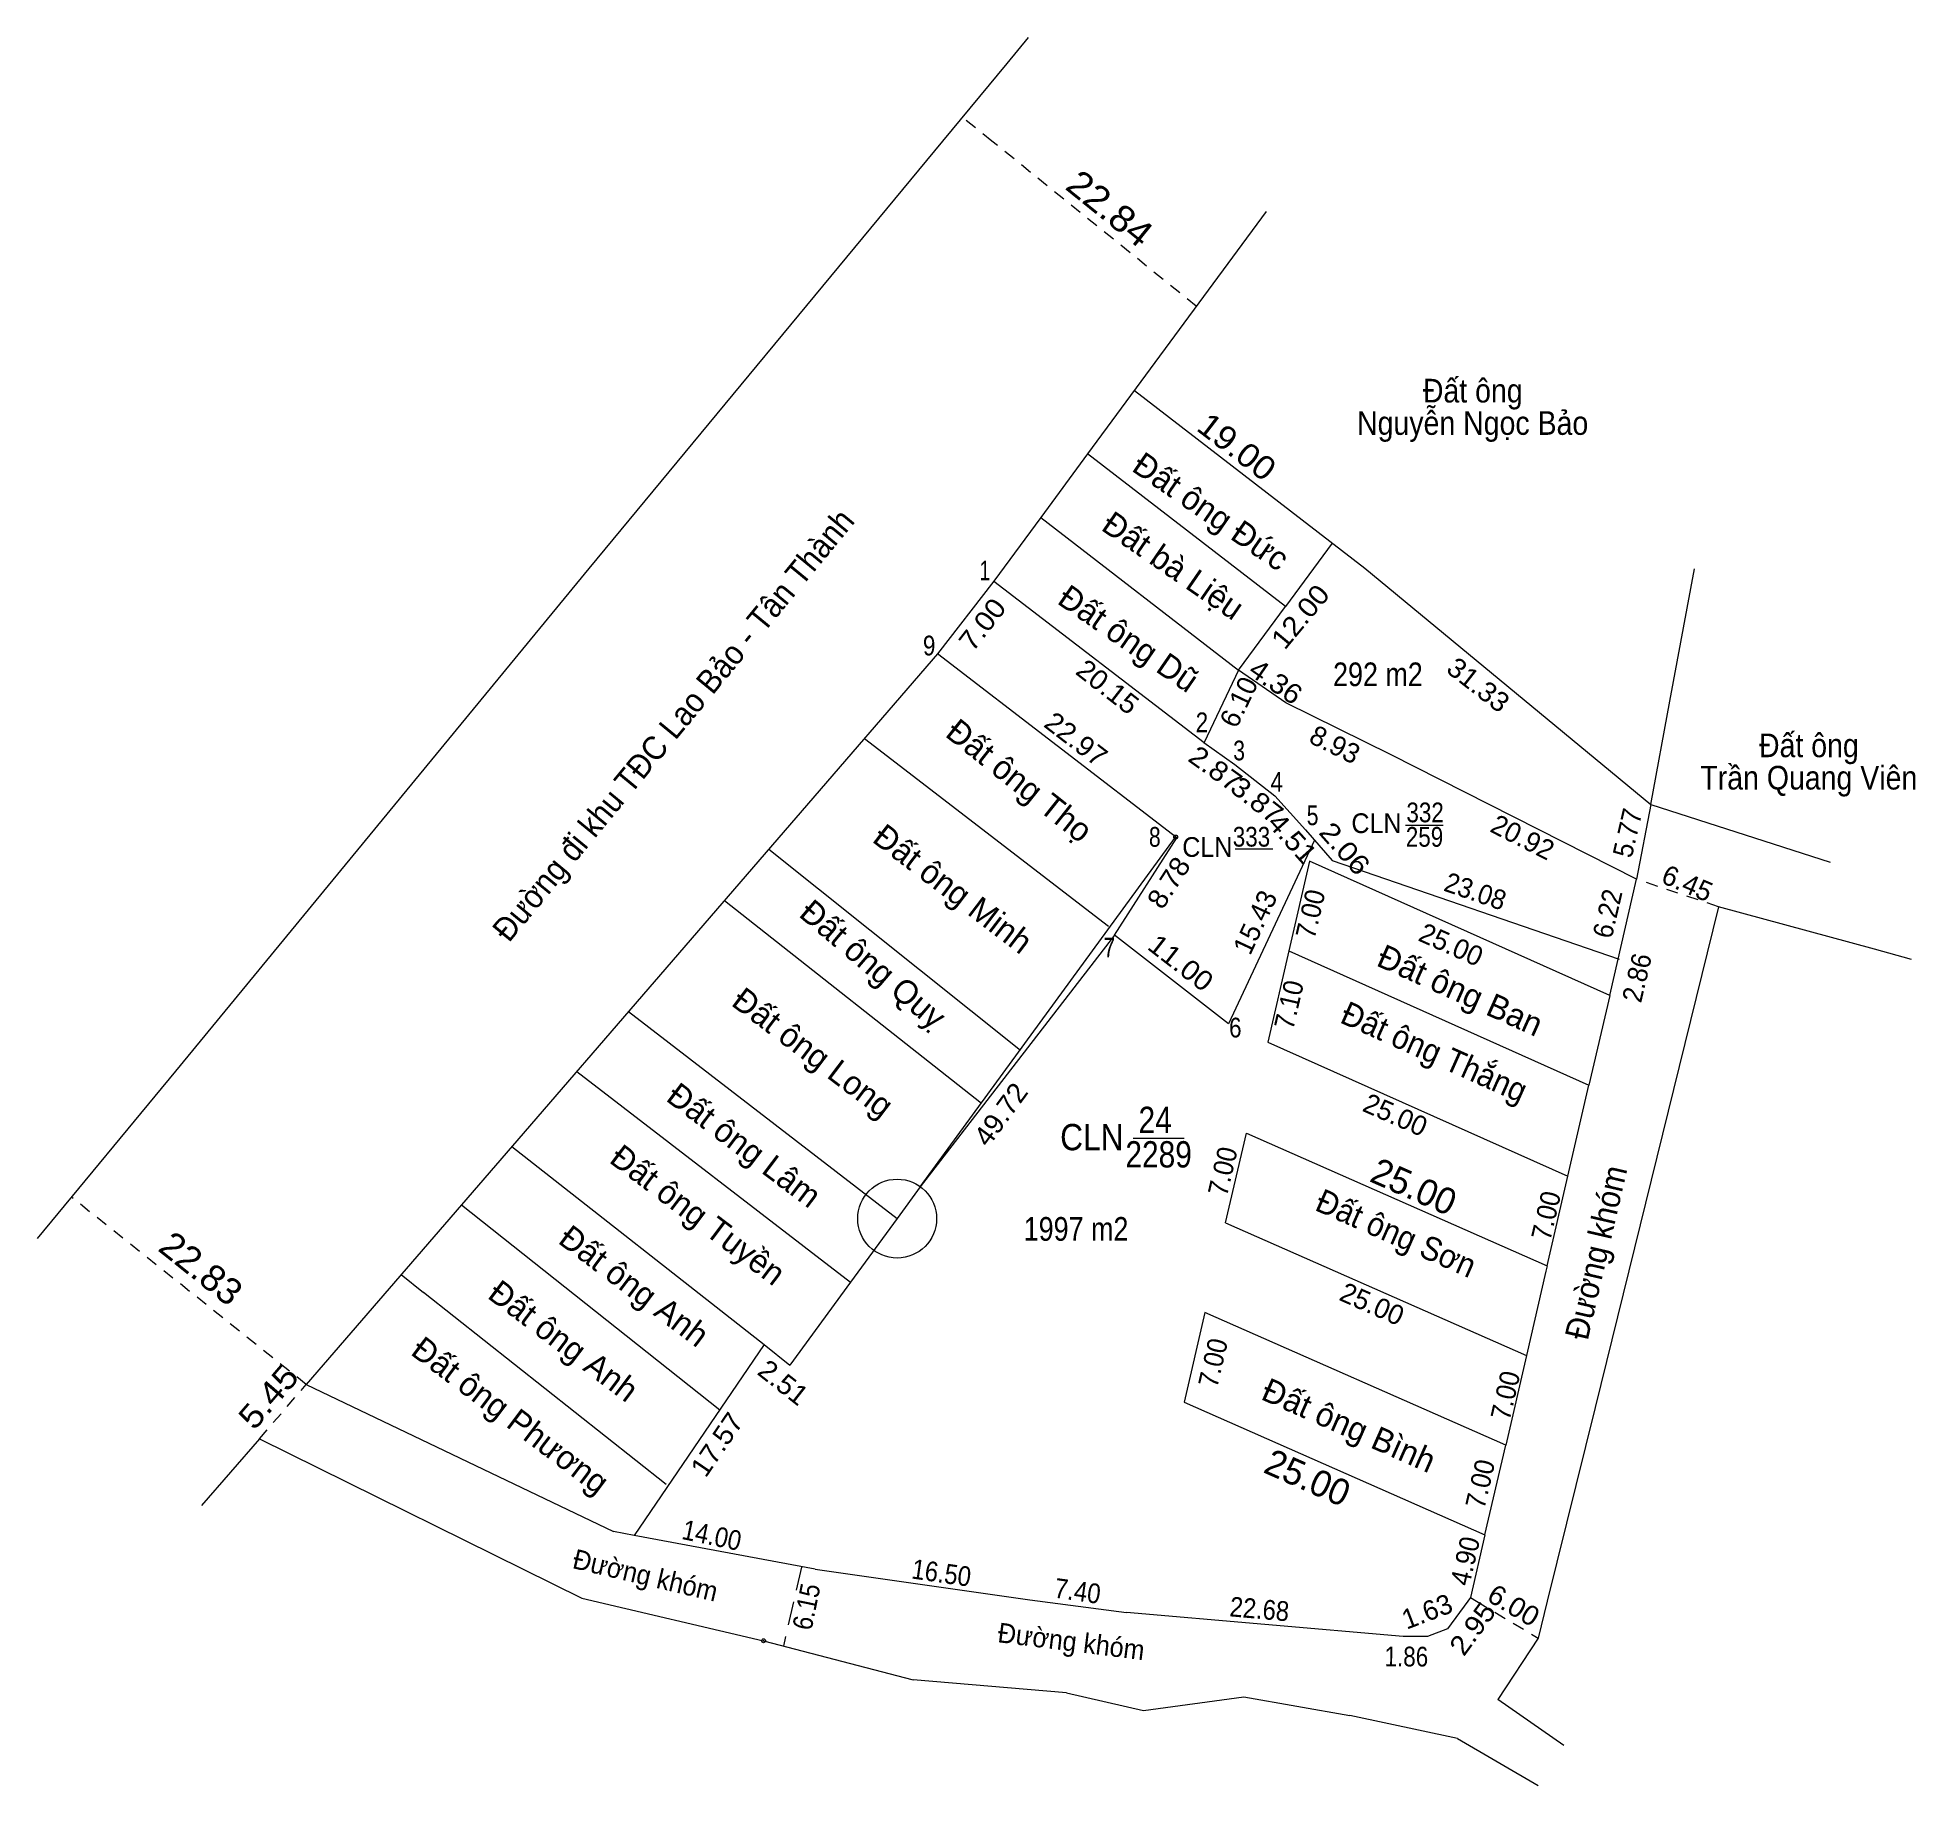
# Model space of a CAD drawing. Header units: metres. Extents: x 538133 to 538275, y 1837717 to 1837850.
import ezdxf
from ezdxf.enums import TextEntityAlignment as Align

# ---------------------------------------------------------------- set-up
doc = ezdxf.new("R2010")
doc.units = ezdxf.units.M
doc.header["$LTSCALE"] = 0.6
doc.header["$PDMODE"] = 32
doc.header["$PDSIZE"] = 0.3
doc.linetypes.add('MEDIUM_DASHED', pattern=[4.5, 3, -1.5])
doc.linetypes.add('SHORT_DASHED', pattern=[2.7, 1.5, -1.2])
for name, color, linetype, lineweight in [('17', 7, 'Continuous', 13), ('3', 7, 'Continuous', 13), ('63', 7, 'Continuous', 13)]:
    doc.layers.add(name, color=color, linetype=linetype, lineweight=lineweight)

msp = doc.modelspace()

# ---------------------------------------------------------------- linework, layer by layer
at = {"layer": '17'}
for p, q in [((538255.34, 1837791.44), (538268.98, 1837787.05)), ((538229.08, 1837789.51), (538231.12, 1837787.19)), ((538236.69, 1837789.88), (538239.55, 1837789.88)), ((538231.12, 1837787.19), (538252.95, 1837779.69)), ((538214.56, 1837781.51), (538199.79, 1837762.38))]:
    msp.add_line(p, q, dxfattribs=at)
for points in [[(538254.26, 1837785.77), (538235.59, 1837795.21), (538227.59, 1837799.18), (538224, 1837801.66)], [(538221.36, 1837796.16), (538223.7, 1837794.49), (538226.75, 1837792.1), (538229.08, 1837789.51)], [(538199.79, 1837762.38), (538198.03, 1837759.95), (538194.48, 1837755.11), (538189.88, 1837748.82)]]:
    msp.add_lwpolyline(points, dxfattribs=at)
msp.add_circle((538198.03, 1837759.95), 3, dxfattribs=at)
msp.add_point((538219.21, 1837788.97), dxfattribs=at)
at = {"layer": '3'}
msp.add_line((538215.99, 1837766.08), (538219.85, 1837766.08), dxfattribs=at)
at = {"layer": '63', "linetype": 'SHORT_DASHED'}
for p, q in [((538205.24, 1837841.88), (538203.01, 1837843.68)), ((538220.78, 1837829.33), (538205.24, 1837841.88)), ((538260.48, 1837783.67), (538254.36, 1837785.72)), ((538153.09, 1837747.35), (538135.24, 1837761.58)), ((538149.53, 1837743.21), (538153.09, 1837747.34)), ((538241.63, 1837731.13), (538242.1, 1837730.85)), ((538242.1, 1837730.85), (538246.78, 1837728.05))]:
    msp.add_line(p, q, dxfattribs=at)
at = {"layer": '63'}
for p, q in [((538226.09, 1837836.54), (538212.51, 1837818.1)), ((538208.95, 1837813.27), (538224, 1837801.66)), ((538231.12, 1837811.32), (538227.56, 1837806.49)), ((538256.8, 1837799.31), (538258.66, 1837809.35)), ((538205.38, 1837808.42), (538201.09, 1837802.89)), ((538205.38, 1837808.42), (538221.37, 1837796.16)), ((538201.09, 1837802.89), (538168.77, 1837765.49)), ((538219.31, 1837788.9), (538201.09, 1837802.89)), ((538224, 1837801.66), (538221.37, 1837796.16)), ((538255.34, 1837791.44), (538256.8, 1837799.31)), ((538195.54, 1837796.46), (538214.1, 1837782.18)), ((538255.34, 1837791.44), (538254.26, 1837785.77)), ((538188.26, 1837788.04), (538207.41, 1837772.76)), ((538199.79, 1837762.38), (538219.21, 1837788.97)), ((538223.73, 1837788.06), (538226.61, 1837788.06)), ((538252.22, 1837776.92), (538254.26, 1837785.77)), ((538184.89, 1837784.14), (538204.45, 1837768.72)), ((538260.48, 1837783.67), (538251.1, 1837745.59)), ((538227.82, 1837780.31), (538226.22, 1837773.38)), ((538227.82, 1837780.31), (538250.64, 1837770.1)), ((538252.22, 1837776.92), (538250.64, 1837770.1)), ((538177.59, 1837775.69), (538198.03, 1837759.95)), ((538226.22, 1837773.38), (538249.04, 1837763.18)), ((538173.66, 1837771.15), (538194.48, 1837755.11)), ((538249.04, 1837763.18), (538250.64, 1837770.1)), ((538223.01, 1837759.63), (538224.59, 1837766.45)), ((538224.59, 1837766.45), (538247.46, 1837756.36)), ((538168.77, 1837765.49), (538164.9, 1837761)), ((538247.46, 1837756.36), (538249.04, 1837763.18)), ((538164.9, 1837761), (538153.09, 1837747.35)), ((538164.9, 1837761), (538184.54, 1837745.42)), ((538160.32, 1837755.71), (538162.02, 1837754.34)), ((538180.46, 1837739.74), (538162.02, 1837754.34)), ((538187.91, 1837750.37), (538189.88, 1837748.82)), ((538245.88, 1837749.54), (538244.31, 1837742.72)), ((538153.09, 1837747.35), (538176.46, 1837736.15)), ((538219.86, 1837745.99), (538242.73, 1837735.9)), ((538251.1, 1837745.59), (538247.47, 1837730.85)), ((538149.53, 1837743.21), (538145.14, 1837738.13)), ((538242.73, 1837735.9), (538244.31, 1837742.72)), ((538178.02, 1837735.85), (538176.46, 1837736.15)), ((538191.79, 1837733.3), (538178.02, 1837735.85)), ((538242.73, 1837735.9), (538241.63, 1837731.13)), ((538191.79, 1837733.3), (538208.12, 1837730.97)), ((538174.05, 1837731.09), (538187.87, 1837727.85)), ((538208.12, 1837730.97), (538215.46, 1837730)), ((538241.43, 1837730.85), (538239.89, 1837728.75)), ((538241.63, 1837731.13), (538241.43, 1837730.85)), ((538247.47, 1837730.85), (538246.78, 1837728.05)), ((538187.87, 1837727.85), (538199.25, 1837724.87)), ((538187.87, 1837727.85), (538199.25, 1837724.87)), ((538246.78, 1837728.05), (538243.72, 1837723.39)), ((538210.91, 1837723.88), (538199.25, 1837724.87)), ((538210.91, 1837723.88), (538199.25, 1837724.87)), ((538210.91, 1837723.88), (538216.77, 1837722.56)), ((538210.91, 1837723.88), (538216.77, 1837722.56)), ((538216.77, 1837722.56), (538224.4, 1837723.58)), ((538216.77, 1837722.56), (538224.4, 1837723.58)), ((538224.4, 1837723.58), (538232.45, 1837722.18)), ((538224.4, 1837723.58), (538232.45, 1837722.18)), ((538240.64, 1837720.42), (538232.45, 1837722.18)), ((538240.64, 1837720.42), (538232.45, 1837722.18)), ((538248.73, 1837719.88), (538243.72, 1837723.39)), ((538240.64, 1837720.42), (538246.77, 1837716.85))]:
    msp.add_line(p, q, dxfattribs=at)
at = {"layer": '63', "linetype": 'MEDIUM_DASHED'}
msp.add_line((538190.75, 1837733.45), (538189.38, 1837727.45), dxfattribs=at)
at = {"layer": '63'}
for points in [[(538201.51, 1837841.88), (538206.4, 1837847.78), (538208.03, 1837849.76)], [(538132.66, 1837758.45), (538143.17, 1837771.17), (538174.6, 1837809.38), (538201.51, 1837841.88)], [(538216.07, 1837822.93), (538233.59, 1837809.42), (538255.34, 1837791.44)], [(538212.51, 1837818.1), (538208.95, 1837813.27), (538205.38, 1837808.42)], [(538224, 1837801.66), (538227.56, 1837806.49), (538212.51, 1837818.1)], [(538229.76, 1837788.74), (538223.24, 1837774.76), (538214.56, 1837781.51), (538219.31, 1837788.9)], [(538252.22, 1837776.92), (538229.4, 1837787.13), (538227.82, 1837780.31)], [(538275.17, 1837779.66), (538272.35, 1837780.43), (538260.48, 1837783.67)], [(538168.72, 1837765.44), (538187.91, 1837750.37), (538178.02, 1837735.85)], [(538223.01, 1837759.63), (538231.33, 1837755.96), (538245.88, 1837749.54)], [(538247.46, 1837756.36), (538247.37, 1837755.96), (538245.88, 1837749.54)], [(538244.31, 1837742.72), (538221.44, 1837752.81), (538219.86, 1837745.99)], [(538149.53, 1837743.21), (538174.05, 1837731.09), (538174.05, 1837731.09)], [(538239.89, 1837728.75), (538238.37, 1837728.17), (538236.51, 1837728.18), (538215.46, 1837730)]]:
    msp.add_lwpolyline(points, dxfattribs=at)
msp.add_point((538187.87, 1837727.85), dxfattribs=at)

# ---------------------------------------------------------------- texts
at = {"layer": '17'}
for s, width, p in [('CLN', 0.95, (538234.48, 1837789.27)), ('332', 0.85, (538238.18, 1837790.09)), ('259', 0.85, (538238.135, 1837788.23))]:
    msp.add_text(s, height=1.5, dxfattribs=dict(at, width=width)).set_placement(p, align=Align.CENTER)
at = {"layer": '3', "width": 0.85}
for s, p in [('24', (538217.65, 1837766.46)), ('2289', (538217.915, 1837763.84))]:
    msp.add_text(s, height=2, dxfattribs=at).set_placement(p, align=Align.CENTER)
at = {"layer": '3', "width": 0.9}
msp.add_text('CLN  ', height=2, dxfattribs=at).set_placement((538216.58, 1837765.15), align=Align.RIGHT)
at = {"layer": '63'}
for s, height, rotation, width, p in [('22.84', 2, 321.078, 1.1, (538213.5767, 1837835.9888)), ('19.00', 1.8, 322.468, 1.1, (538223.3217, 1837817.936)), ('Đường đi khu TĐC Lao Bảo - Tân Thành', 1.8, 50.561, 0.95, (538181.6982, 1837796.9183)), ('12.00', 1.5, 50.378, 1.1, (538229.2656, 1837805.2467)), ('7.00', 1.5, 52.245, 1.1, (538205.1068, 1837804.6808)), ('20.15', 1.5, 321.963, 1.05, (538213.5779, 1837799.8018)), ('4.36', 1.5, 325.363, 1.1, (538226.4037, 1837800.1671)), ('31.33', 1.5, 322.03, 1.05, (538241.7686, 1837799.9532)), ('22.97', 1.5, 322.468, 1.05, (538211.1781, 1837795.8144)), ('2.87', 1.5, 324.369, 1.1, (538221.7981, 1837793.5584)), ('3.87', 1.5, 321.918, 1.1, (538224.9325, 1837791.1811)), ('5.77', 1.5, 76.985, 0.95, (538254.304, 1837789.1111)), ('4.51', 1.5, 311.855, 1.1, (538227.5325, 1837788.3704)), ('2.06', 1.5, 311.67, 1.15, (538231.5132, 1837787.5936)), ('8.78', 1.5, 57.269, 1.05, (538219.3099, 1837785.0945)), ('7.00', 1.5, 76.956, 0.95, (538230.1907, 1837782.9557)), ('23.08', 1.5, 341.039, 0.95, (538241.7613, 1837784.1362)), ('6.22', 1.5, 76.839, 0.95, (538252.7842, 1837782.9742)), ('11.00', 1.5, 322.13, 1.1, (538219.1446, 1837778.8112)), ('2.86', 1.5, 76.985, 0.95, (538255.0186, 1837778.1011)), ('7.10', 1.5, 76.981, 0.95, (538228.5587, 1837776.051)), ('Đất ông Thắng', 1.8, 335.896, 0.95, (538238.5174, 1837771.8066)), ('49.72', 1.5, 53.771, 1.05, (538206.5095, 1837767.4367)), ('7.00', 1.5, 76.956, 0.95, (538223.5207, 1837763.3857)), ('Đường khóm', 1.8, 76.983, 0.95, (538252.055, 1837757.1773)), ('Đất ông Sơn', 1.8, 336.193, 0.95, (538235.6217, 1837758.0177)), ('7.00', 1.5, 76.956, 0.95, (538248.1107, 1837760.0157)), ('22.83', 2, 321.419, 1.05, (538144.4714, 1837755.3853)), ('7.00', 1.5, 76.956, 0.95, (538222.7807, 1837748.8257)), ('5.45', 1.8, 49.239, 1.15, (538150.8979, 1837745.8174)), ('2.51', 1.5, 321.804, 1.05, (538188.9112, 1837746.9057)), ('7.00', 1.5, 77.036, 0.95, (538245.0171, 1837746.3417)), ('17.57', 1.5, 55.74, 1.05, (538184.9504, 1837742.3528)), ('7.00', 1.5, 76.956, 0.95, (538243.1007, 1837739.6157)), ('14.00', 1.5, 348.174, 0.9, (538183.7863, 1837735.1413)), ('4.90', 1.5, 77.014, 0.95, (538241.9577, 1837733.7515)), ('Đường khóm', 1.5, 346.765, 0.95, (538178.7183, 1837732.1045)), ('16.50', 1.5, 351.867, 0.9, (538201.2939, 1837732.2765)), ('6.15', 1.5, 78.527, 0.9, (538191.8604, 1837730.2958)), ('7.40', 1.5, 351.882, 0.9, (538211.6491, 1837730.8962)), ('22.68', 1.5, 355.071, 0.9, (538225.5206, 1837729.5194)), ('2.95', 1.5, 53.83, 1.1, (538242.3931, 1837728.3324)), ('6.00', 1.5, 329.118, 1.05, (538244.535, 1837729.9025)), ('Đường khóm', 1.5, 352.947, 0.95, (538211.1829, 1837727.0587)), ('1.86', 1.5, 359.692, 0.85, (538236.751, 1837725.9009))]:
    msp.add_text(s, height=height, rotation=rotation, dxfattribs=dict(at, width=width)).set_placement(p, align=Align.CENTER)
for s, height, width, p in [('Đất ông', 1.8, 0.9, (538241.805, 1837822.01)), ('Nguyễn Ngọc Bảo', 1.8, 0.9, (538241.795, 1837819.55)), ('292 m2', 1.8, 0.85, (538234.59, 1837800.44)), ('Đất ông', 1.8, 0.9, (538267.365, 1837795.04)), ('Trần Quang Viên', 1.8, 0.9, (538267.36, 1837792.58)), ('333', 1.5, 0.85, (538224.975, 1837788.24)), ('CLN', 1.5, 0.95, (538221.62, 1837787.46)), ('1997 m2', 1.8, 0.85, (538211.635, 1837758.27))]:
    msp.add_text(s, height=height, dxfattribs=dict(at, width=width)).set_placement(p, align=Align.CENTER)
for s, height, rotation, p in [('Đất ông Đức', 1.8, 325.392, (538221.3938, 1837812.9904)), ('Đất bà Liệu', 1.8, 325.392, (538218.5188, 1837808.8691)), ('Đất ông Dũ', 1.8, 325.392, (538215.1188, 1837803.3205)), ('6.10', 1.5, 64.403, (538224.6867, 1837798.911)), ('Đất ông Thọ', 1.8, 321.464, (538206.7743, 1837792.5569)), ('8.93', 1.5, 333.607, (538230.9916, 1837795.331)), ('Đất ông Minh', 1.8, 322.641, (538201.7339, 1837784.3168)), ('20.92', 1.5, 333.179, (538245.2616, 1837788.2864)), ('6.45', 1.5, 336.835, (538257.83, 1837784.7613)), ('Đất ông Quỵ', 1.8, 319.651, (538195.6173, 1837778.6147)), ('15.43', 1.5, 64.997, (538225.9308, 1837782.173)), ('25.00', 1.5, 335.896, (538239.8537, 1837780.1038)), ('Đất ông Ban', 1.8, 335.896, (538240.4874, 1837776.4919)), ('Đất ông Long', 1.8, 322.928, (538191.0925, 1837771.8666)), ('Đất ông Lâm', 1.8, 322.928, (538185.8575, 1837764.8217)), ('25.00', 1.5, 336.193, (538235.6173, 1837767.1565)), ('Đất ông Tuyền', 1.8, 322.928, (538182.3425, 1837759.5217)), ('25.00', 2, 336.193, (538236.9214, 1837761.4694)), ('Đất ông Anh', 1.8, 322.928, (538177.4925, 1837754.1159)), ('Đất ông Anh', 1.8, 322.928, (538172.1225, 1837749.9359)), ('25.00', 1.5, 336.193, (538233.8473, 1837752.7765)), ('Đất ông Phương', 1.8, 322.928, (538168.0875, 1837744.2755)), ('Đất ông Bình', 1.8, 336.193, (538232.0317, 1837743.4124)), ('25.00', 2, 336.193, (538228.8414, 1837739.3394)), ('1.63', 1.5, 20.886, (538238.5926, 1837729.3817))]:
    msp.add_text(s, height=height, rotation=rotation, dxfattribs=at).set_placement(p, align=Align.CENTER)
for s, width, p in [(' 1', 0.75, (538205.12, 1837808.49)), (' 9', 0.85, (538200.94, 1837802.78)), (' 2', 0.85, (538221.68, 1837796.94)), (' 3', 0.8, (538224.48, 1837794.8)), (' 4', 0.85, (538227.37, 1837792.41)), (' 5', 0.8, (538230.07, 1837789.87)), (' 8', 0.8, (538218.07, 1837788.23)), (' 7', 0.8, (538214.61, 1837779.81)), (' 6', 0.85, (538224.22, 1837773.73))]:
    msp.add_text(s, height=1.5, dxfattribs=dict(at, width=width)).set_placement(p, align=Align.RIGHT)

doc.saveas('drawing.dxf')
